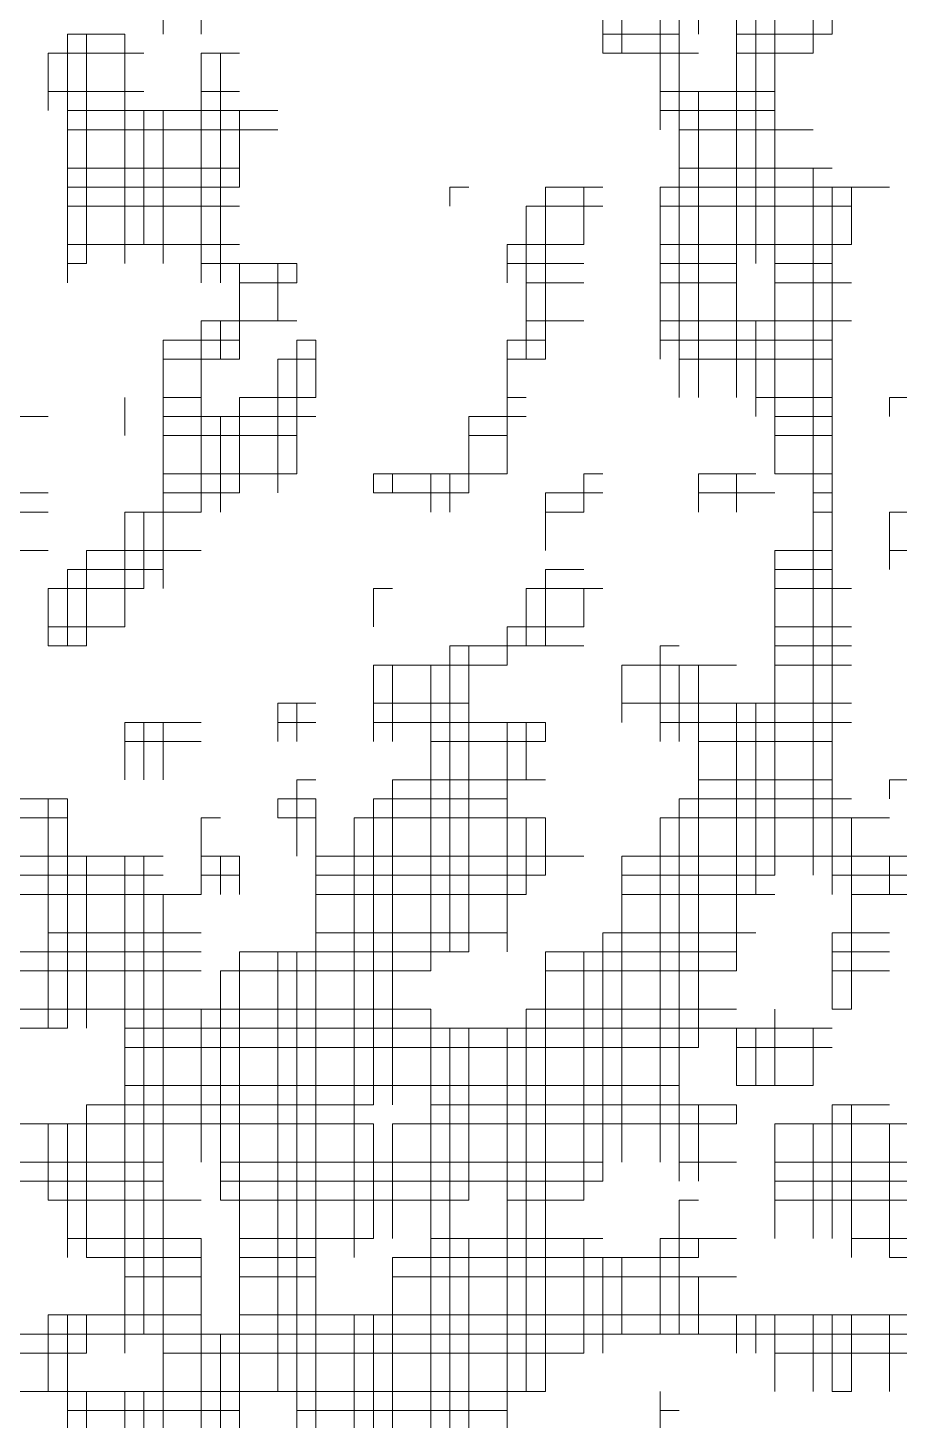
# Model space of a CAD drawing. Header units: millimetres. Extents: x 13268 to 164478, y 289082 to 363688.
# Drawn here: x 83972 to 84923, y 351934 to 353454 of the extents above; entities that cross this region are included whole.
import ezdxf

# ---------------------------------------------------------------- set-up
doc = ezdxf.new("R2010")
doc.units = ezdxf.units.MM

# ---------------------------------------------------------------- blocks, each defined once
blk = doc.blocks.new('A$C010A7659')
at = {"lineweight": 0}
for points in [[(2715.95, 3577.1), (2715.95, 3336.97)], [(2724.23, 3577.1), (2724.23, 3270.73)], [(2707.67, 3568.82), (2707.67, 3428.06)], [(2707.67, 3560.54), (2707.67, 3436.34)], [(2674.55, 3469.46), (2674.55, 3394.94)], [(2674.55, 3469.46), (2674.55, 3428.06)], [(2682.83, 3469.46), (2682.83, 3436.34)], [(2682.83, 3469.46), (2682.83, 3394.94)], [(2691.11, 3469.46), (2691.11, 3436.34)], [(2459.26, 3461.18), (2459.26, 3436.34)], [(2459.26, 3461.18), (2459.26, 3436.34)], [(2475.82, 3461.18), (2475.82, 3436.34)], [(2649.71, 3461.18), (2649.71, 3428.06)], [(2657.99, 3461.18), (2657.99, 3428.06)], [(2724.23, 3461.18), (2724.23, 3428.06)], [(2740.79, 3461.18), (2740.79, 3428.06)], [(2749.07, 3461.18), (2749.07, 3436.34)], [(2649.71, 3444.62), (2649.71, 3428.06)], [(2417.86, 3436.34), (2417.86, 3328.69)], [(2417.86, 3436.34), (2442.7, 3436.34)], [(2426.14, 3436.34), (2426.14, 3336.97)], [(2442.7, 3436.34), (2442.7, 3336.97)], [(2649.71, 3436.34), (2682.83, 3436.34)], [(2707.67, 3436.34), (2749.07, 3436.34)], [(2409.58, 3428.06), (2409.58, 3403.22)], [(2409.58, 3428.06), (2450.98, 3428.06)], [(2417.86, 3428.06), (2417.86, 3370.09)], [(2417.86, 3428.06), (2442.7, 3428.06)], [(2442.7, 3428.06), (2442.7, 3345.25)], [(2475.82, 3428.06), (2475.82, 3328.69)], [(2475.82, 3428.06), (2475.82, 3328.69)], [(2475.82, 3428.06), (2492.38, 3428.06)], [(2475.82, 3428.06), (2484.1, 3428.06)], [(2484.1, 3428.06), (2484.1, 3328.69)], [(2649.71, 3428.06), (2682.83, 3428.06)], [(2674.55, 3428.06), (2691.11, 3428.06)], [(2682.83, 3428.06), (2682.83, 3279.01)], [(2707.67, 3428.06), (2707.67, 3336.97)], [(2707.67, 3428.06), (2707.67, 3328.69)], [(2707.67, 3428.06), (2724.23, 3428.06)], [(2715.95, 3428.06), (2740.79, 3428.06)], [(2409.58, 3411.5), (2450.98, 3411.5)], [(2475.82, 3411.5), (2492.38, 3411.5)], [(2674.55, 3411.5), (2724.23, 3411.5)], [(2691.11, 3411.5), (2691.11, 3279.01)], [(2417.86, 3403.22), (2508.94, 3403.22)], [(2417.86, 3403.22), (2492.38, 3403.22)], [(2450.98, 3403.22), (2450.98, 3345.25)], [(2459.26, 3403.22), (2459.26, 3336.97)], [(2459.26, 3403.22), (2459.26, 3345.25)], [(2492.38, 3403.22), (2492.38, 3378.38)], [(2492.38, 3403.22), (2492.38, 3370.09)], [(2674.55, 3403.22), (2724.23, 3403.22)], [(2674.55, 3403.22), (2724.23, 3403.22)], [(2417.86, 3394.94), (2508.94, 3394.94)], [(2417.86, 3394.94), (2508.94, 3394.94)], [(2682.83, 3394.94), (2740.79, 3394.94)], [(2682.83, 3394.94), (2740.79, 3394.94)], [(2724.23, 3394.94), (2724.23, 3245.89)], [(2417.86, 3378.38), (2492.38, 3378.38)], [(2682.83, 3378.38), (2682.83, 3295.57)], [(2682.83, 3378.38), (2749.07, 3378.38)], [(2740.79, 3378.38), (2740.79, 3072)], [(2417.86, 3370.09), (2492.38, 3370.09)], [(2417.86, 3370.09), (2492.38, 3370.09)], [(2583.46, 3370.09), (2583.46, 3361.81)], [(2583.46, 3370.09), (2591.74, 3370.09)], [(2624.87, 3370.09), (2624.87, 3303.85)], [(2624.87, 3370.09), (2624.87, 3295.57)], [(2624.87, 3370.09), (2649.71, 3370.09)], [(2641.43, 3370.09), (2641.43, 3345.25)], [(2674.55, 3370.09), (2674.55, 3295.57)], [(2674.55, 3370.09), (2773.91, 3370.09)], [(2682.83, 3370.09), (2757.35, 3370.09)], [(2749.07, 3370.09), (2749.07, 3345.25)], [(2749.07, 3370.09), (2749.07, 3072)], [(2757.35, 3370.09), (2757.35, 3361.81)], [(2757.35, 3370.09), (2757.35, 3345.25)], [(2417.86, 3361.81), (2492.38, 3361.81)], [(2616.58, 3361.81), (2616.58, 3295.57)], [(2616.58, 3361.81), (2649.71, 3361.81)], [(2674.55, 3361.81), (2757.35, 3361.81)], [(2417.86, 3345.25), (2417.86, 3328.69)], [(2417.86, 3345.25), (2442.7, 3345.25)], [(2417.86, 3345.25), (2492.38, 3345.25)], [(2459.26, 3345.25), (2492.38, 3345.25)], [(2608.3, 3345.25), (2608.3, 3328.69)], [(2608.3, 3345.25), (2641.43, 3345.25)], [(2608.3, 3345.25), (2641.43, 3345.25)], [(2674.55, 3345.25), (2674.55, 3303.85)], [(2674.55, 3345.25), (2749.07, 3345.25)], [(2674.55, 3345.25), (2757.35, 3345.25)], [(2417.86, 3336.97), (2426.14, 3336.97)], [(2475.82, 3336.97), (2517.22, 3336.97)], [(2492.38, 3336.97), (2492.38, 3312.13)], [(2492.38, 3336.97), (2492.38, 3295.57)], [(2508.94, 3336.97), (2508.94, 3312.13)], [(2517.22, 3336.97), (2517.22, 3328.69)], [(2608.3, 3336.97), (2641.43, 3336.97)], [(2674.55, 3336.97), (2707.67, 3336.97)], [(2724.23, 3336.97), (2749.07, 3336.97)], [(2492.38, 3328.69), (2517.22, 3328.69)], [(2492.38, 3328.69), (2517.22, 3328.69)], [(2616.58, 3328.69), (2641.43, 3328.69)], [(2616.58, 3328.69), (2641.43, 3328.69)], [(2674.55, 3328.69), (2707.67, 3328.69)], [(2674.55, 3328.69), (2707.67, 3328.69)], [(2707.67, 3328.69), (2707.67, 3279.01)], [(2724.23, 3328.69), (2757.35, 3328.69)], [(2724.23, 3328.69), (2749.07, 3328.69)], [(2749.07, 3328.69), (2749.07, 3303.85)], [(2475.82, 3312.13), (2475.82, 3279.01)], [(2475.82, 3312.13), (2475.82, 3229.33)], [(2475.82, 3312.13), (2492.38, 3312.13)], [(2484.1, 3312.13), (2484.1, 3295.57)], [(2484.1, 3312.13), (2517.22, 3312.13)], [(2616.58, 3312.13), (2641.43, 3312.13)], [(2616.58, 3312.13), (2641.43, 3312.13)], [(2674.55, 3312.13), (2757.35, 3312.13)], [(2674.55, 3312.13), (2757.35, 3312.13)], [(2707.67, 3312.13), (2707.67, 3279.01)], [(2715.95, 3312.13), (2715.95, 3270.73)], [(2459.26, 3303.85), (2459.26, 3204.49)], [(2459.26, 3303.85), (2492.38, 3303.85)], [(2517.22, 3303.85), (2517.22, 3270.73)], [(2517.22, 3303.85), (2525.5, 3303.85)], [(2525.5, 3303.85), (2525.5, 3279.01)], [(2608.3, 3303.85), (2608.3, 3262.45)], [(2608.3, 3303.85), (2624.87, 3303.85)], [(2674.55, 3303.85), (2749.07, 3303.85)], [(2459.26, 3295.57), (2459.26, 3270.73)], [(2459.26, 3295.57), (2484.1, 3295.57)], [(2459.26, 3295.57), (2492.38, 3295.57)], [(2508.94, 3295.57), (2508.94, 3237.61)], [(2508.94, 3295.57), (2525.5, 3295.57)], [(2508.94, 3295.57), (2525.5, 3295.57)], [(2517.22, 3295.57), (2517.22, 3245.89)], [(2608.3, 3295.57), (2608.3, 3245.89)], [(2608.3, 3295.57), (2616.58, 3295.57)], [(2608.3, 3295.57), (2624.87, 3295.57)], [(2682.83, 3295.57), (2749.07, 3295.57)], [(2682.83, 3295.57), (2749.07, 3295.57)], [(2442.7, 3279.01), (2442.7, 3262.45)], [(2459.26, 3279.01), (2475.82, 3279.01)], [(2492.38, 3279.01), (2492.38, 3237.61)], [(2492.38, 3279.01), (2525.5, 3279.01)], [(2608.3, 3279.01), (2616.58, 3279.01)], [(2715.95, 3279.01), (2749.07, 3279.01)], [(2773.91, 3279.01), (2773.91, 3270.73)], [(2773.91, 3279.01), (2848.43, 3279.01)], [(2343.33, 3270.73), (2409.58, 3270.73)], [(2459.26, 3270.73), (2517.22, 3270.73)], [(2459.26, 3270.73), (2484.1, 3270.73)], [(2475.82, 3270.73), (2475.82, 3229.33)], [(2484.1, 3270.73), (2484.1, 3229.33)], [(2492.38, 3270.73), (2492.38, 3237.61)], [(2492.38, 3270.73), (2525.5, 3270.73)], [(2591.74, 3270.73), (2591.74, 3237.61)], [(2591.74, 3270.73), (2591.74, 3237.61)], [(2591.74, 3270.73), (2616.58, 3270.73)], [(2591.74, 3270.73), (2616.58, 3270.73)], [(2724.23, 3270.73), (2749.07, 3270.73)], [(2724.23, 3270.73), (2749.07, 3270.73)], [(2459.26, 3262.45), (2459.26, 3245.89)], [(2459.26, 3262.45), (2517.22, 3262.45)], [(2591.74, 3262.45), (2608.3, 3262.45)], [(2724.23, 3262.45), (2749.07, 3262.45)], [(2459.26, 3245.89), (2517.22, 3245.89)], [(2459.26, 3245.89), (2517.22, 3245.89)], [(2550.34, 3245.89), (2550.34, 3237.61)], [(2550.34, 3245.89), (2608.3, 3245.89)], [(2550.34, 3245.89), (2608.3, 3245.89)], [(2558.62, 3245.89), (2558.62, 3237.61)], [(2575.18, 3245.89), (2575.18, 3229.33)], [(2575.18, 3245.89), (2575.18, 3237.61)], [(2583.46, 3245.89), (2583.46, 3229.33)], [(2641.43, 3245.89), (2641.43, 3229.33)], [(2641.43, 3245.89), (2649.71, 3245.89)], [(2691.11, 3245.89), (2691.11, 3229.33)], [(2691.11, 3245.89), (2715.95, 3245.89)], [(2707.67, 3245.89), (2707.67, 3237.61)], [(2707.67, 3245.89), (2707.67, 3229.33)], [(2724.23, 3245.89), (2749.07, 3245.89)], [(2740.79, 3245.89), (2749.07, 3245.89)], [(2285.37, 3237.61), (2409.58, 3237.61)], [(2285.37, 3237.61), (2409.58, 3237.61)], [(2459.26, 3237.61), (2492.38, 3237.61)], [(2459.26, 3237.61), (2492.38, 3237.61)], [(2550.34, 3237.61), (2591.74, 3237.61)], [(2575.18, 3237.61), (2591.74, 3237.61)], [(2624.87, 3237.61), (2624.87, 3212.77)], [(2624.87, 3237.61), (2624.87, 3229.33)], [(2624.87, 3237.61), (2649.71, 3237.61)], [(2624.87, 3237.61), (2649.71, 3237.61)], [(2691.11, 3237.61), (2707.67, 3237.61)], [(2691.11, 3237.61), (2724.23, 3237.61)], [(2740.79, 3237.61), (2749.07, 3237.61)], [(2740.79, 3237.61), (2749.07, 3237.61)], [(2376.46, 3229.33), (2409.58, 3229.33)], [(2442.7, 3229.33), (2442.7, 3196.21)], [(2442.7, 3229.33), (2475.82, 3229.33)], [(2450.98, 3229.33), (2450.98, 3196.21)], [(2459.26, 3229.33), (2459.26, 3196.21)], [(2624.87, 3229.33), (2641.43, 3229.33)], [(2740.79, 3229.33), (2749.07, 3229.33)], [(2773.91, 3229.33), (2773.91, 3204.49)], [(2773.91, 3229.33), (2823.59, 3229.33)], [(2376.46, 3212.77), (2409.58, 3212.77)], [(2426.14, 3212.77), (2426.14, 3171.37)], [(2426.14, 3212.77), (2475.82, 3212.77)], [(2442.7, 3212.77), (2442.7, 3179.65)], [(2442.7, 3212.77), (2475.82, 3212.77)], [(2724.23, 3212.77), (2724.23, 3072)], [(2724.23, 3212.77), (2749.07, 3212.77)], [(2724.23, 3212.77), (2749.07, 3212.77)], [(2773.91, 3212.77), (2790.47, 3212.77)], [(2773.91, 3212.77), (2807.03, 3212.77)], [(2417.86, 3204.49), (2417.86, 3171.37)], [(2417.86, 3204.49), (2459.26, 3204.49)], [(2624.87, 3204.49), (2624.87, 3171.37)], [(2624.87, 3204.49), (2624.87, 3171.37)], [(2624.87, 3204.49), (2641.43, 3204.49)], [(2724.23, 3204.49), (2749.07, 3204.49)], [(2409.58, 3196.21), (2409.58, 3171.37)], [(2409.58, 3196.21), (2442.7, 3196.21)], [(2417.86, 3196.21), (2417.86, 3171.37)], [(2417.86, 3196.21), (2450.98, 3196.21)], [(2550.34, 3196.21), (2550.34, 3179.65)], [(2550.34, 3196.21), (2550.34, 3179.65)], [(2550.34, 3196.21), (2558.62, 3196.21)], [(2550.34, 3196.21), (2558.62, 3196.21)], [(2616.58, 3196.21), (2616.58, 3171.37)], [(2616.58, 3196.21), (2649.71, 3196.21)], [(2616.58, 3196.21), (2649.71, 3196.21)], [(2641.43, 3196.21), (2641.43, 3179.65)], [(2724.23, 3196.21), (2757.35, 3196.21)], [(2724.23, 3196.21), (2757.35, 3196.21)], [(2749.07, 3196.21), (2749.07, 3171.37)], [(2409.58, 3179.65), (2442.7, 3179.65)], [(2608.3, 3179.65), (2608.3, 3171.37)], [(2608.3, 3179.65), (2641.43, 3179.65)], [(2724.23, 3179.65), (2724.23, 3163.09)], [(2724.23, 3179.65), (2757.35, 3179.65)], [(2409.58, 3171.37), (2426.14, 3171.37)], [(2583.46, 3171.37), (2583.46, 3138.25)], [(2583.46, 3171.37), (2608.3, 3171.37)], [(2591.74, 3171.37), (2591.74, 3146.53)], [(2591.74, 3171.37), (2591.74, 3138.25)], [(2591.74, 3171.37), (2641.43, 3171.37)], [(2608.3, 3171.37), (2608.3, 3163.09)], [(2674.55, 3171.37), (2674.55, 3129.97)], [(2674.55, 3171.37), (2674.55, 3138.25)], [(2674.55, 3171.37), (2682.83, 3171.37)], [(2724.23, 3171.37), (2749.07, 3171.37)], [(2724.23, 3171.37), (2757.35, 3171.37)], [(2550.34, 3163.09), (2550.34, 3129.97)], [(2550.34, 3163.09), (2608.3, 3163.09)], [(2558.62, 3163.09), (2558.62, 3129.97)], [(2575.18, 3163.09), (2575.18, 3030.6)], [(2575.18, 3163.09), (2575.18, 3030.6)], [(2575.18, 3163.09), (2608.3, 3163.09)], [(2657.99, 3163.09), (2657.99, 3138.25)], [(2657.99, 3163.09), (2707.67, 3163.09)], [(2674.55, 3163.09), (2691.11, 3163.09)], [(2682.83, 3163.09), (2682.83, 3129.97)], [(2682.83, 3163.09), (2682.83, 3129.97)], [(2691.11, 3163.09), (2691.11, 2997.48)], [(2724.23, 3163.09), (2757.35, 3163.09)], [(2724.23, 3163.09), (2757.35, 3163.09)], [(2749.07, 3163.09), (2749.07, 3129.97)], [(2508.94, 3146.53), (2508.94, 3129.97)], [(2508.94, 3146.53), (2525.5, 3146.53)], [(2517.22, 3146.53), (2517.22, 3129.97)], [(2517.22, 3146.53), (2517.22, 3129.97)], [(2550.34, 3146.53), (2550.34, 3138.25)], [(2550.34, 3146.53), (2591.74, 3146.53)], [(2657.99, 3146.53), (2757.35, 3146.53)], [(2707.67, 3146.53), (2707.67, 3038.88)], [(2707.67, 3146.53), (2707.67, 3030.6)], [(2715.95, 3146.53), (2715.95, 3063.72)], [(2724.23, 3146.53), (2724.23, 3072)], [(2442.7, 3138.25), (2442.7, 3113.4)], [(2442.7, 3138.25), (2475.82, 3138.25)], [(2450.98, 3138.25), (2450.98, 3113.4)], [(2450.98, 3138.25), (2475.82, 3138.25)], [(2459.26, 3138.25), (2459.26, 3113.4)], [(2459.26, 3138.25), (2459.26, 3113.4)], [(2508.94, 3138.25), (2525.5, 3138.25)], [(2508.94, 3138.25), (2525.5, 3138.25)], [(2550.34, 3138.25), (2624.87, 3138.25)], [(2550.34, 3138.25), (2583.46, 3138.25)], [(2583.46, 3138.25), (2583.46, 3038.88)], [(2591.74, 3138.25), (2591.74, 3038.88)], [(2591.74, 3138.25), (2591.74, 3038.88)], [(2591.74, 3138.25), (2624.87, 3138.25)], [(2608.3, 3138.25), (2608.3, 3113.4)], [(2608.3, 3138.25), (2608.3, 3038.88)], [(2616.58, 3138.25), (2616.58, 3113.4)], [(2624.87, 3138.25), (2624.87, 3129.97)], [(2674.55, 3138.25), (2757.35, 3138.25)], [(2674.55, 3138.25), (2757.35, 3138.25)], [(2442.7, 3129.97), (2475.82, 3129.97)], [(2575.18, 3129.97), (2624.87, 3129.97)], [(2691.11, 3129.97), (2749.07, 3129.97)], [(2517.22, 3113.4), (2517.22, 3080.28)], [(2517.22, 3113.4), (2517.22, 3096.84)], [(2517.22, 3113.4), (2525.5, 3113.4)], [(2558.62, 3113.4), (2558.62, 2972.64)], [(2558.62, 3113.4), (2608.3, 3113.4)], [(2558.62, 3113.4), (2624.87, 3113.4)], [(2691.11, 3113.4), (2749.07, 3113.4)], [(2691.11, 3113.4), (2749.07, 3113.4)], [(2773.91, 3113.4), (2773.91, 3105.12)], [(2773.91, 3113.4), (2782.19, 3113.4)], [(2773.91, 3113.4), (2782.19, 3113.4)], [(2393.02, 3105.12), (2417.86, 3105.12)], [(2409.58, 3105.12), (2409.58, 3005.76)], [(2417.86, 3105.12), (2417.86, 3005.76)], [(2508.94, 3105.12), (2508.94, 3096.84)], [(2508.94, 3105.12), (2525.5, 3105.12)], [(2525.5, 3105.12), (2525.5, 3063.72)], [(2550.34, 3105.12), (2550.34, 2972.64)], [(2550.34, 3105.12), (2608.3, 3105.12)], [(2682.83, 3105.12), (2682.83, 2980.92)], [(2682.83, 3105.12), (2682.83, 2947.8)], [(2682.83, 3105.12), (2757.35, 3105.12)], [(2749.07, 3105.12), (2749.07, 3063.72)], [(2384.74, 3096.84), (2417.86, 3096.84)], [(2384.74, 3096.84), (2417.86, 3096.84)], [(2475.82, 3096.84), (2475.82, 3063.72)], [(2475.82, 3096.84), (2475.82, 3063.72)], [(2475.82, 3096.84), (2484.1, 3096.84)], [(2508.94, 3096.84), (2525.5, 3096.84)], [(2517.22, 3096.84), (2525.5, 3096.84)], [(2542.06, 3096.84), (2542.06, 2906.4)], [(2542.06, 3096.84), (2624.87, 3096.84)], [(2550.34, 3096.84), (2550.34, 2972.64)], [(2550.34, 3096.84), (2616.58, 3096.84)], [(2608.3, 3096.84), (2608.3, 3047.16)], [(2616.58, 3096.84), (2616.58, 3063.72)], [(2624.87, 3096.84), (2624.87, 3072)], [(2674.55, 3096.84), (2674.55, 2947.8)], [(2674.55, 3096.84), (2674.55, 2964.36)], [(2674.55, 3096.84), (2773.91, 3096.84)], [(2674.55, 3096.84), (2773.91, 3096.84)], [(2757.35, 3096.84), (2757.35, 3014.04)], [(2757.35, 3096.84), (2757.35, 3014.04)], [(2384.74, 3080.28), (2450.98, 3080.28)], [(2393.02, 3080.28), (2459.26, 3080.28)], [(2417.86, 3080.28), (2417.86, 3014.04)], [(2426.14, 3080.28), (2426.14, 3005.76)], [(2442.7, 3080.28), (2442.7, 2873.27)], [(2442.7, 3080.28), (2442.7, 2864.99)], [(2450.98, 3080.28), (2450.98, 2873.27)], [(2475.82, 3080.28), (2492.38, 3080.28)], [(2475.82, 3080.28), (2492.38, 3080.28)], [(2484.1, 3080.28), (2484.1, 3063.72)], [(2492.38, 3080.28), (2492.38, 3063.72)], [(2525.5, 3080.28), (2525.5, 2906.4)], [(2525.5, 3080.28), (2624.87, 3080.28)], [(2525.5, 3080.28), (2641.43, 3080.28)], [(2657.99, 3080.28), (2657.99, 2947.8)], [(2657.99, 3080.28), (2782.19, 3080.28)], [(2657.99, 3080.28), (2782.19, 3080.28)], [(2773.91, 3080.28), (2773.91, 3063.72)], [(2393.02, 3072), (2459.26, 3072)], [(2475.82, 3072), (2492.38, 3072)], [(2525.5, 3072), (2624.87, 3072)], [(2657.99, 3072), (2724.23, 3072)], [(2749.07, 3072), (2782.19, 3072)], [(2393.02, 3063.72), (2459.26, 3063.72)], [(2409.58, 3063.72), (2475.82, 3063.72)], [(2459.26, 3063.72), (2459.26, 2964.36)], [(2459.26, 3063.72), (2459.26, 2616.58)], [(2525.5, 3063.72), (2525.5, 2815.31)], [(2525.5, 3063.72), (2616.58, 3063.72)], [(2525.5, 3063.72), (2616.58, 3063.72)], [(2657.99, 3063.72), (2715.95, 3063.72)], [(2657.99, 3063.72), (2724.23, 3063.72)], [(2757.35, 3063.72), (2773.91, 3063.72)], [(2757.35, 3063.72), (2782.19, 3063.72)], [(2409.58, 3047.16), (2475.82, 3047.16)], [(2525.5, 3047.16), (2608.3, 3047.16)], [(2649.71, 3047.16), (2649.71, 2947.8)], [(2649.71, 3047.16), (2649.71, 2939.52)], [(2649.71, 3047.16), (2715.95, 3047.16)], [(2749.07, 3047.16), (2749.07, 3014.04)], [(2749.07, 3047.16), (2773.91, 3047.16)], [(2384.74, 3038.88), (2475.82, 3038.88)], [(2393.02, 3038.88), (2475.82, 3038.88)], [(2492.38, 3038.88), (2492.38, 2840.15)], [(2492.38, 3038.88), (2583.46, 3038.88)], [(2508.94, 3038.88), (2508.94, 2848.43)], [(2508.94, 3038.88), (2591.74, 3038.88)], [(2517.22, 3038.88), (2517.22, 2831.87)], [(2517.22, 3038.88), (2517.22, 2840.15)], [(2624.87, 3038.88), (2624.87, 2848.43)], [(2624.87, 3038.88), (2707.67, 3038.88)], [(2624.87, 3038.88), (2707.67, 3038.88)], [(2641.43, 3038.88), (2641.43, 2931.24)], [(2749.07, 3038.88), (2773.91, 3038.88)], [(2749.07, 3038.88), (2773.91, 3038.88)], [(2359.89, 3030.6), (2475.82, 3030.6)], [(2484.1, 3030.6), (2484.1, 2931.24)], [(2484.1, 3030.6), (2575.18, 3030.6)], [(2492.38, 3030.6), (2492.38, 2914.68)], [(2624.87, 3030.6), (2707.67, 3030.6)], [(2749.07, 3030.6), (2773.91, 3030.6)], [(2359.89, 3014.04), (2417.86, 3014.04)], [(2359.89, 3014.04), (2575.18, 3014.04)], [(2426.14, 3014.04), (2575.18, 3014.04)], [(2475.82, 3014.04), (2475.82, 2947.8)], [(2475.82, 3014.04), (2475.82, 2964.36)], [(2575.18, 3014.04), (2575.18, 2972.64)], [(2616.58, 3014.04), (2616.58, 2848.43)], [(2616.58, 3014.04), (2707.67, 3014.04)], [(2624.87, 3014.04), (2624.87, 2848.43)], [(2624.87, 3014.04), (2707.67, 3014.04)], [(2724.23, 3014.04), (2724.23, 2980.92)], [(2749.07, 3014.04), (2757.35, 3014.04)], [(2359.89, 3005.76), (2409.58, 3005.76)], [(2359.89, 3005.76), (2417.86, 3005.76)], [(2442.7, 3005.76), (2707.67, 3005.76)], [(2442.7, 3005.76), (2591.74, 3005.76)], [(2575.18, 3005.76), (2575.18, 2964.36)], [(2583.46, 3005.76), (2583.46, 2749.07)], [(2591.74, 3005.76), (2591.74, 2931.24)], [(2591.74, 3005.76), (2591.74, 2931.24)], [(2608.3, 3005.76), (2608.3, 2840.15)], [(2608.3, 3005.76), (2608.3, 2931.24)], [(2608.3, 3005.76), (2707.67, 3005.76)], [(2707.67, 3005.76), (2707.67, 2980.92)], [(2707.67, 3005.76), (2749.07, 3005.76)], [(2715.95, 3005.76), (2715.95, 2980.92)], [(2715.95, 3005.76), (2749.07, 3005.76)], [(2724.23, 3005.76), (2724.23, 2980.92)], [(2740.79, 3005.76), (2740.79, 2980.92)], [(2442.7, 2997.48), (2691.11, 2997.48)], [(2707.67, 2997.48), (2749.07, 2997.48)], [(2442.7, 2980.92), (2682.83, 2980.92)], [(2442.7, 2980.92), (2682.83, 2980.92)], [(2707.67, 2980.92), (2740.79, 2980.92)], [(2426.14, 2972.64), (2426.14, 2906.4)], [(2426.14, 2972.64), (2550.34, 2972.64)], [(2575.18, 2972.64), (2707.67, 2972.64)], [(2682.83, 2972.64), (2682.83, 2939.52)], [(2691.11, 2972.64), (2691.11, 2939.52)], [(2707.67, 2972.64), (2707.67, 2964.36)], [(2749.07, 2972.64), (2749.07, 2914.68)], [(2749.07, 2972.64), (2773.91, 2972.64)], [(2757.35, 2972.64), (2757.35, 2906.4)], [(2757.35, 2972.64), (2757.35, 2906.4)], [(2351.61, 2964.36), (2459.26, 2964.36)], [(2359.89, 2964.36), (2409.58, 2964.36)], [(2409.58, 2964.36), (2409.58, 2931.24)], [(2417.86, 2964.36), (2417.86, 2906.4)], [(2417.86, 2964.36), (2417.86, 2914.68)], [(2417.86, 2964.36), (2550.34, 2964.36)], [(2475.82, 2964.36), (2550.34, 2964.36)], [(2550.34, 2964.36), (2550.34, 2914.68)], [(2558.62, 2964.36), (2558.62, 2914.68)], [(2558.62, 2964.36), (2674.55, 2964.36)], [(2575.18, 2964.36), (2575.18, 2807.03)], [(2575.18, 2964.36), (2575.18, 2807.03)], [(2583.46, 2964.36), (2707.67, 2964.36)], [(2674.55, 2964.36), (2707.67, 2964.36)], [(2724.23, 2964.36), (2724.23, 2914.68)], [(2724.23, 2964.36), (2782.19, 2964.36)], [(2740.79, 2964.36), (2740.79, 2914.68)], [(2749.07, 2964.36), (2749.07, 2914.68)], [(2749.07, 2964.36), (2782.19, 2964.36)], [(2773.91, 2964.36), (2773.91, 2906.4)], [(2310.21, 2947.8), (2459.26, 2947.8)], [(2484.1, 2947.8), (2649.71, 2947.8)], [(2550.34, 2947.8), (2550.34, 2914.68)], [(2682.83, 2947.8), (2707.67, 2947.8)], [(2724.23, 2947.8), (2782.19, 2947.8)], [(2285.37, 2939.52), (2459.26, 2939.52)], [(2285.37, 2939.52), (2459.26, 2939.52)], [(2484.1, 2939.52), (2649.71, 2939.52)], [(2484.1, 2939.52), (2649.71, 2939.52)], [(2724.23, 2939.52), (2724.23, 2914.68)], [(2724.23, 2939.52), (2790.47, 2939.52)], [(2724.23, 2939.52), (2782.19, 2939.52)], [(2409.58, 2931.24), (2459.26, 2931.24)], [(2417.86, 2931.24), (2475.82, 2931.24)], [(2459.26, 2931.24), (2459.26, 2707.67)], [(2484.1, 2931.24), (2591.74, 2931.24)], [(2492.38, 2931.24), (2591.74, 2931.24)], [(2608.3, 2931.24), (2641.43, 2931.24)], [(2608.3, 2931.24), (2641.43, 2931.24)], [(2682.83, 2931.24), (2682.83, 2873.27)], [(2682.83, 2931.24), (2682.83, 2873.27)], [(2682.83, 2931.24), (2691.11, 2931.24)], [(2724.23, 2931.24), (2881.56, 2931.24)], [(2724.23, 2931.24), (2881.56, 2931.24)], [(2417.86, 2914.68), (2475.82, 2914.68)], [(2475.82, 2914.68), (2475.82, 2715.95)], [(2492.38, 2914.68), (2550.34, 2914.68)], [(2575.18, 2914.68), (2591.74, 2914.68)], [(2591.74, 2914.68), (2591.74, 2765.63)], [(2591.74, 2914.68), (2649.71, 2914.68)], [(2608.3, 2914.68), (2608.3, 2765.63)], [(2641.43, 2914.68), (2641.43, 2864.99)], [(2674.55, 2914.68), (2674.55, 2873.27)], [(2674.55, 2914.68), (2674.55, 2873.27)], [(2674.55, 2914.68), (2707.67, 2914.68)], [(2691.11, 2914.68), (2691.11, 2906.4)], [(2757.35, 2914.68), (2881.56, 2914.68)], [(2426.14, 2906.4), (2475.82, 2906.4)], [(2442.7, 2906.4), (2475.82, 2906.4)], [(2492.38, 2906.4), (2492.38, 2881.56)], [(2492.38, 2906.4), (2525.5, 2906.4)], [(2492.38, 2906.4), (2525.5, 2906.4)], [(2558.62, 2906.4), (2558.62, 2798.75)], [(2558.62, 2906.4), (2691.11, 2906.4)], [(2575.18, 2906.4), (2649.71, 2906.4)], [(2591.74, 2906.4), (2591.74, 2749.07)], [(2649.71, 2906.4), (2649.71, 2864.99)], [(2649.71, 2906.4), (2649.71, 2864.99)], [(2657.99, 2906.4), (2657.99, 2873.27)], [(2674.55, 2906.4), (2691.11, 2906.4)], [(2773.91, 2906.4), (2881.56, 2906.4)], [(2442.7, 2898.12), (2475.82, 2898.12)], [(2492.38, 2898.12), (2525.5, 2898.12)], [(2558.62, 2898.12), (2707.67, 2898.12)], [(2691.11, 2898.12), (2691.11, 2873.27)], [(2409.58, 2881.56), (2409.58, 2848.43)], [(2409.58, 2881.56), (2475.82, 2881.56)], [(2417.86, 2881.56), (2417.86, 2848.43)], [(2417.86, 2881.56), (2417.86, 2848.43)], [(2417.86, 2881.56), (2475.82, 2881.56)], [(2426.14, 2881.56), (2426.14, 2864.99)], [(2492.38, 2881.56), (2807.03, 2881.56)], [(2492.38, 2881.56), (2715.95, 2881.56)], [(2525.5, 2881.56), (2525.5, 2749.07)], [(2542.06, 2881.56), (2542.06, 2749.07)], [(2550.34, 2881.56), (2550.34, 2798.75)], [(2550.34, 2881.56), (2550.34, 2740.79)], [(2707.67, 2881.56), (2707.67, 2864.99)], [(2707.67, 2881.56), (2707.67, 2864.99)], [(2715.95, 2881.56), (2715.95, 2864.99)], [(2724.23, 2881.56), (2724.23, 2848.43)], [(2724.23, 2881.56), (2724.23, 2864.99)], [(2740.79, 2881.56), (2740.79, 2848.43)], [(2749.07, 2881.56), (2749.07, 2848.43)], [(2749.07, 2881.56), (2749.07, 2848.43)], [(2757.35, 2881.56), (2757.35, 2848.43)], [(2757.35, 2881.56), (2757.35, 2848.43)], [(2757.35, 2881.56), (2807.03, 2881.56)], [(2773.91, 2881.56), (2773.91, 2848.43)], [(2310.21, 2873.27), (2442.7, 2873.27)], [(2393.02, 2873.27), (2807.03, 2873.27)], [(2459.26, 2873.27), (2657.99, 2873.27)], [(2475.82, 2873.27), (2475.82, 2715.95)], [(2484.1, 2873.27), (2484.1, 2715.95)], [(2492.38, 2873.27), (2492.38, 2666.27)], [(2707.67, 2873.27), (2807.03, 2873.27)], [(2285.37, 2864.99), (2426.14, 2864.99)], [(2459.26, 2864.99), (2641.43, 2864.99)], [(2724.23, 2864.99), (2807.03, 2864.99)], [(2384.74, 2848.43), (2417.86, 2848.43)], [(2417.86, 2848.43), (2417.86, 2798.75)], [(2417.86, 2848.43), (2508.94, 2848.43)], [(2426.14, 2848.43), (2426.14, 2798.75)], [(2442.7, 2848.43), (2442.7, 2699.39)], [(2442.7, 2848.43), (2442.7, 2699.39)], [(2450.98, 2848.43), (2450.98, 2616.58)], [(2459.26, 2848.43), (2624.87, 2848.43)], [(2517.22, 2848.43), (2616.58, 2848.43)], [(2674.55, 2848.43), (2674.55, 2674.55)], [(2749.07, 2848.43), (2757.35, 2848.43)], [(2417.86, 2840.15), (2492.38, 2840.15)], [(2517.22, 2840.15), (2608.3, 2840.15)], [(2674.55, 2840.15), (2674.55, 2749.07)], [(2674.55, 2840.15), (2682.83, 2840.15)]]:
    blk.add_lwpolyline(points, dxfattribs=at)
blk = doc.blocks.new('A$C450614AE')
at = {"xscale": 1.5, "yscale": 1.5, "zscale": 1.5}
blk.add_blockref('A$C010A7659', (0, 0), dxfattribs=at)

msp = doc.modelspace()

# ---------------------------------------------------------------- block references
at = {"xscale": 1.68, "yscale": 1.68, "zscale": 1.68}
msp.add_blockref('A$C450614AE', (77922.1, 344787.3), dxfattribs=at)

doc.saveas('drawing.dxf')
